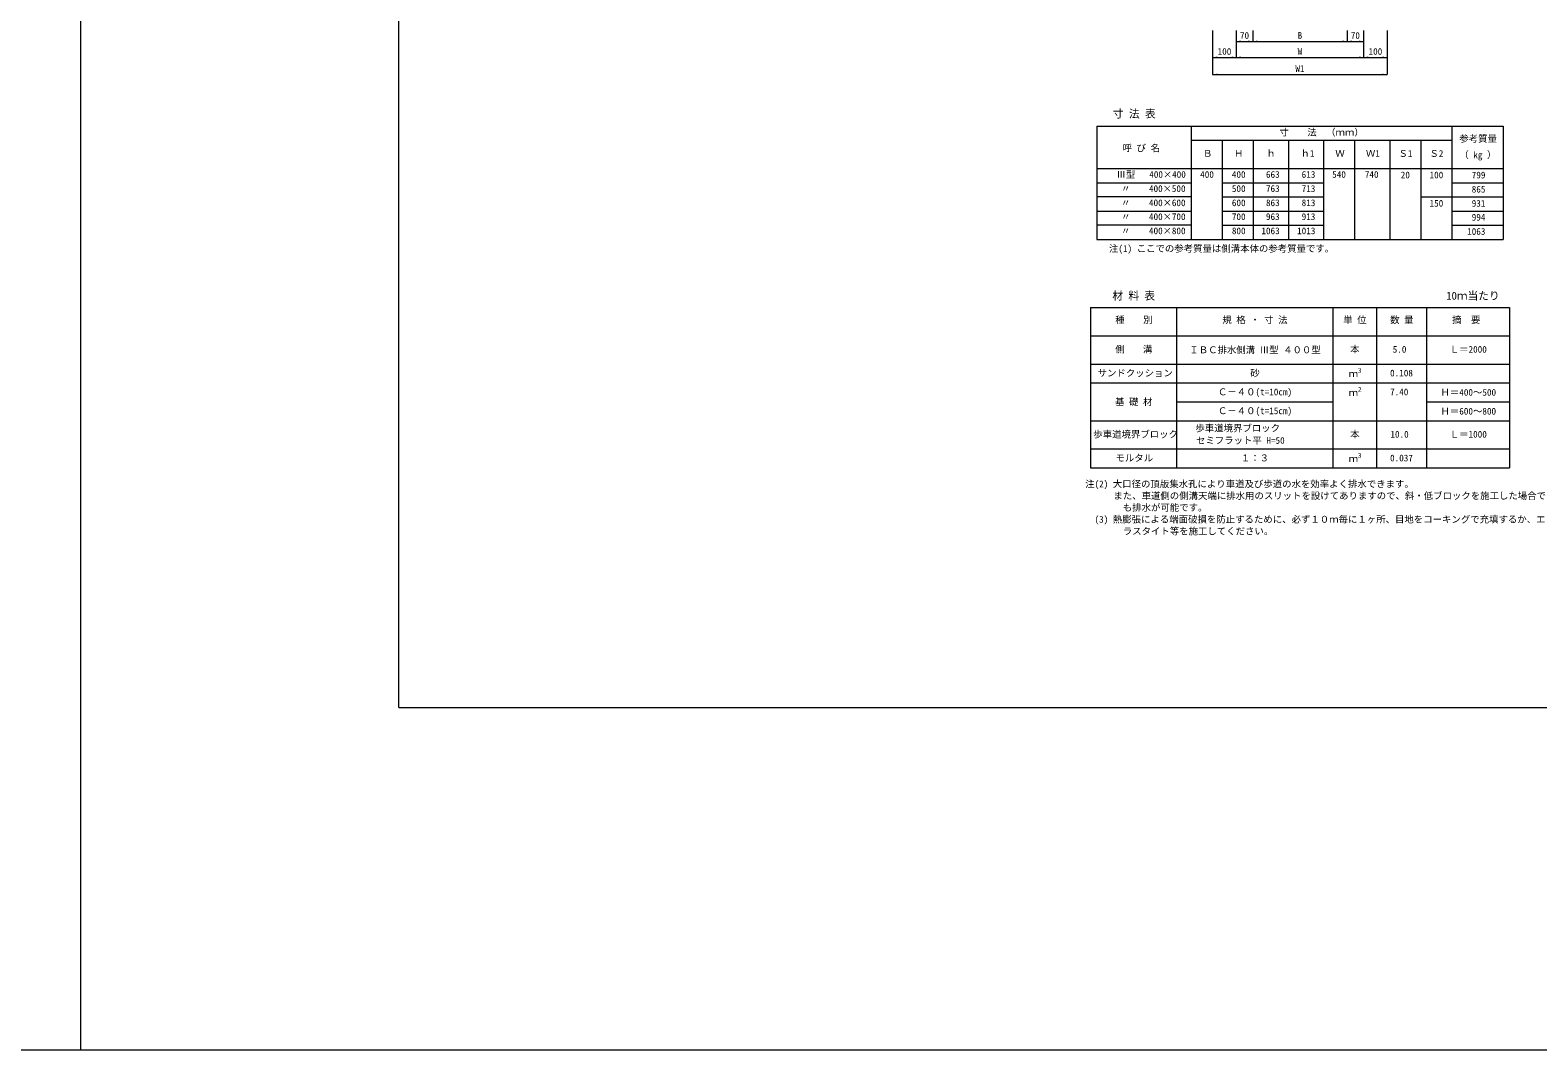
# Model space of a CAD drawing. Units: millimetres at full size. Extents: x 6872 to 78201, y -34623 to -7860.
# Drawn here: x 67290 to 73681, y -26354 to -22033 of the extents above; entities that cross this region are included whole.
import ezdxf
from ezdxf.enums import TextEntityAlignment as Align

# ---------------------------------------------------------------- set-up
doc = ezdxf.new("R2010")
doc.units = ezdxf.units.MM
doc.header["$LTSCALE"] = 16
for name, color, linetype, lineweight in [('0_2', 7, 'Continuous', 20), ('図枠', 1, 'Continuous', 20), ('寸法線', 7, 'Continuous', 9), ('枠', 5, 'Continuous', 5)]:
    doc.layers.add(name, color=color, linetype=linetype, lineweight=lineweight)
doc.styles.add('ＭＳ ゴシック', font='')
doc.styles.get('ＭＳ ゴシック').set_extended_font_data('MS Gothic')

# ---------------------------------------------------------------- blocks, each defined once
blk = doc.blocks.new('filled_arrow')
at = {"color": 0, "linetype": 'Continuous', "lineweight": -2}
blk.add_solid([(7.5, 1.25), (0, 0), (7.5, -1.25)], dxfattribs=at)

msp = doc.modelspace()

# ---------------------------------------------------------------- linework, layer by layer
at = {"layer": '0_2'}
for p, q in [((71811.82, -22439.26), (73533.68, -22439.26)), ((71811.82, -22439.26), (71811.82, -22919.26)), ((72211.82, -22439.26), (72211.82, -22919.26)), ((73316.88, -22439.26), (73316.88, -22919.26)), ((73316.88, -22439.26), (73316.88, -22919.26)), ((73533.68, -22439.26), (73533.68, -22919.26)), ((72211.82, -22499.26), (73316.88, -22499.26)), ((72343.07, -22499.26), (72343.07, -22919.26)), ((72474.32, -22499.26), (72474.32, -22919.26)), ((72623.73, -22499.26), (72623.73, -22919.26)), ((72773.13, -22499.26), (72773.13, -22919.26)), ((72904.38, -22499.26), (72904.38, -22919.26)), ((73054.38, -22499.26), (73054.38, -22919.26)), ((73185.63, -22499.26), (73185.63, -22919.26)), ((71811.82, -22619.26), (73533.68, -22619.26)), ((71811.82, -22619.26), (72319.09, -22619.26)), ((71811.82, -22679.26), (72211.82, -22679.26)), ((72343.07, -22679.26), (72773.13, -22679.26)), ((73316.88, -22679.26), (73533.68, -22679.26)), ((72211.82, -22739.26), (71811.82, -22739.26)), ((72343.07, -22739.26), (72773.13, -22739.26)), ((73185.63, -22739.26), (73533.68, -22739.26)), ((71811.82, -22799.26), (72211.82, -22799.26)), ((72343.07, -22799.26), (72773.13, -22799.26)), ((73316.88, -22799.26), (73533.68, -22799.26)), ((72211.82, -22859.26), (71811.82, -22859.26)), ((72343.07, -22859.26), (72773.13, -22859.26)), ((73316.88, -22859.26), (73533.68, -22859.26)), ((71811.82, -22919.26), (73533.68, -22919.26)), ((71785.13, -23207.65), (73561.35, -23207.65)), ((71785.13, -23207.65), (71785.13, -23887.65)), ((72151.16, -23887.65), (72151.16, -23207.65)), ((72813.5, -23887.65), (72813.5, -23207.65)), ((72998.06, -23887.65), (72998.06, -23207.65)), ((73211.35, -23887.65), (73211.35, -23207.65)), ((73561.35, -23207.65), (73561.35, -23887.65)), ((71785.13, -23327.65), (73561.35, -23327.65)), ((71785.13, -23447.65), (73561.35, -23447.65)), ((71785.13, -23527.65), (73561.35, -23527.65)), ((72151.16, -23607.65), (72813.5, -23607.65)), ((73211.35, -23607.65), (73561.35, -23607.65)), ((71785.13, -23687.65), (73561.35, -23687.65)), ((71785.13, -23807.65), (73561.35, -23807.65)), ((71785.13, -23887.65), (73561.35, -23887.65))]:
    msp.add_line(p, q, dxfattribs=at)
at = {"layer": '図枠'}
for p, q in [((67503.83, -8837.63), (67503.83, -26353.74)), ((56806.28, -26353.74), (78201.37, -26353.74))]:
    msp.add_line(p, q, dxfattribs=at)
at = {"layer": '寸法線'}
for p, q in [((72302.75, -22034.49), (72302.75, -22148.06)), ((72302.75, -22034.49), (72302.75, -22220.61)), ((72402.75, -22034.49), (72402.75, -22080.32)), ((72402.75, -22034.49), (72402.75, -22148.06)), ((72402.75, -22034.49), (72402.75, -22148.06)), ((72472.75, -22034.49), (72472.75, -22080.32)), ((72472.75, -22034.49), (72472.75, -22080.32)), ((72872.75, -22034.49), (72872.75, -22080.32)), ((72872.75, -22034.49), (72872.75, -22080.32)), ((72942.75, -22034.49), (72942.75, -22080.32)), ((72942.75, -22034.49), (72942.75, -22148.06)), ((72942.75, -22034.49), (72942.75, -22148.06)), ((73042.75, -22034.49), (73042.75, -22148.06)), ((73042.75, -22034.49), (73042.75, -22220.61)), ((72402.75, -22080.32), (72472.75, -22080.32)), ((72472.75, -22080.32), (72872.75, -22080.32)), ((72872.75, -22080.32), (72942.75, -22080.32)), ((72302.75, -22148.06), (72402.75, -22148.06)), ((72402.75, -22148.06), (72942.75, -22148.06)), ((72942.75, -22148.06), (73042.75, -22148.06)), ((72302.75, -22220.61), (73042.75, -22220.61))]:
    msp.add_line(p, q, dxfattribs=at)
at = {"layer": '枠', "lineweight": 20}
for q in [(68852.6, -19388.53), (76852.6, -24902.82)]:
    msp.add_line((68852.6, -24902.82), q, dxfattribs=at)

# ---------------------------------------------------------------- block references
at = {"layer": '寸法線', "xscale": 2.67, "yscale": 2.67}
for p in [(72402.75, -22080.32), (72472.75, -22080.32), (72872.75, -22080.32), (72302.75, -22148.06), (72402.75, -22148.06), (72942.75, -22148.06), (72302.75, -22220.61)]:
    msp.add_blockref('filled_arrow', p, dxfattribs=at)
at = {"layer": '寸法線', "xscale": 2.67, "yscale": 2.67, "rotation": 180}
for p in [(72472.75, -22080.32), (72872.75, -22080.32), (72942.75, -22080.32), (72402.75, -22148.06), (72942.75, -22148.06), (73042.75, -22148.06), (73042.75, -22220.61)]:
    msp.add_blockref('filled_arrow', p, dxfattribs=at)

# ---------------------------------------------------------------- texts
at = {"layer": '0_2', "style": 'ＭＳ ゴシック'}
for s, height, p in [('寸 法 表', 33.23, (71879.8, -22413.57)), ('参考質量', 28.48, (73348.36, -22515.18)), ('呼 び 名', 28.48, (71921.08, -22555.25)), ('Ｂ', 28.48, (72261.59, -22577.92)), ('Ｈ', 28.48, (72393.06, -22577.92)), ('ｈ', 28.48, (72530.41, -22577.92)), ('ｈ1', 28.48, (72675.29, -22577.92)), ('Ｗ', 28.48, (72822.67, -22577.92)), ('Ｗ1', 28.48, (72952.4, -22577.92)), ('（ kg ）', 28.48, (73348.36, -22584.08)), ('\u3000Ⅲ型 \u3000400×400', 28.48, (71855.1, -22667.08)), ('400', 28.48, (72249.88, -22667.08)), ('400', 28.48, (72384.21, -22667.08)), (' 663', 28.48, (72509.39, -22667.08)), (' 613', 28.48, (72660.74, -22667.08)), ('540', 28.48, (72809.42, -22667.08)), ('740', 28.48, (72947.85, -22667.08)), ('20', 28.48, (73100.09, -22669.32)), ('100', 28.48, (73222.22, -22669.32)), (' 799', 28.48, (73381.62, -22669.59)), ('\u3000 〃\u3000  400×500', 28.48, (71855.1, -22727.08)), ('\u3000 〃\u3000  400×600', 28.48, (71855.1, -22787.08)), ('500', 28.48, (72384.21, -22727.08)), ('600', 28.48, (72384.21, -22787.08)), (' 863', 28.48, (72509.39, -22787.08)), (' 763', 28.48, (72509.39, -22727.08)), (' 813', 28.48, (72660.74, -22787.08)), (' 713', 28.48, (72660.74, -22727.08)), ('150', 28.48, (73222.22, -22789.32)), (' 865', 28.48, (73381.62, -22729.59)), (' 931', 28.48, (73381.62, -22789.59)), ('\u3000 〃\u3000  400×700', 28.48, (71855.1, -22845.96)), ('700', 28.48, (72384.21, -22845.96)), (' 963', 28.48, (72509.39, -22845.96)), (' 913', 28.48, (72660.74, -22845.96)), (' 994', 28.48, (73381.62, -22848.48)), ('\u3000 〃\u3000  400×800', 28.48, (71855.1, -22905.97)), ('800', 28.48, (72384.21, -22905.97)), ('1063', 28.48, (72509.39, -22905.97)), ('1013', 28.48, (72660.74, -22905.97)), ('1063', 28.48, (73381.62, -22908.48)), ('注(1) ここでの参考質量は側溝本体の参考質量です。', 28.48, (71863.25, -22981.13)), ('材 料 表', 33.23, (71877.39, -23184.9)), ('10ｍ当たり', 33.23, (73292.84, -23184.9)), ('種 \u3000 別', 28.48, (71889.85, -23283.32)), ('摘\u3000要', 28.48, (73317.77, -23283.32)), ('側    溝', 28.48, (71889.85, -23408.12)), ('サンドクッション', 28.48, (71814.94, -23508.67)), ('ｍ', 28.48, (72879.56, -23511.75)), ('3', 19.94, (72918.41, -23490.75)), (' 0.108', 28.48, (73035.47, -23508.67)), ('ｍ', 28.48, (72879.56, -23591.75)), ('2', 19.94, (72918.41, -23570.75)), (' 7.40', 28.48, (73035.47, -23588.67)), ('歩車道境界ブロック', 28.48, (72229.6, -23742.17)), ('歩車道境界ブロック', 28.48, (71796.79, -23768.12)), ('セミフラット平 H=50', 28.48, (72232.09, -23794.12)), ('モルタル', 28.48, (71890.74, -23868.68)), ('3', 19.94, (72918.41, -23850.75)), (' 0.037', 28.48, (73035.47, -23868.68)), ('ｍ', 28.48, (72879.56, -23871.75))]:
    msp.add_text(s, height=height, dxfattribs=at).set_placement(p, align=Align.BOTTOM_LEFT)
for s, p in [('寸\u3000  法\u3000（ｍｍ）', (72764.34, -22488.69)), ('Ｓ1', (73120, -22578.41)), ('Ｓ2', (73251.25, -22578.41)), ('規 格 ・ 寸 法', (72482.08, -23283.32)), ('単 位', (72905.78, -23283.32)), ('数 量', (73104.7, -23283.32)), ('本', (72905.78, -23408.12)), (' 5.0  ', (73104.7, -23408.12)), ('Ｌ＝2000', (73386.35, -23408.12)), ('砂', (72482.16, -23508.67)), ('Ｃ－４０(t=10cm)', (72482.16, -23588.67)), ('Ｃ－４０(t=15cm)', (72482.16, -23668.68)), ('本', (72905.78, -23768.12)), ('10.0 ', (73104.7, -23768.12)), ('Ｌ＝1000', (73386.35, -23768.12)), ('１：３', (72482.16, -23868.68))]:
    msp.add_text(s, height=28.48, dxfattribs=at).set_placement(p, align=Align.BOTTOM_CENTER)
for s, p in [('ＩＢＣ排水側溝 Ⅲ型 ４００型', (72482.33, -23387.65)), ('Ｈ＝400～500', (73386.35, -23567.65)), ('基 礎 材', (71968.15, -23607.65)), ('Ｈ＝600～800', (73386.35, -23647.66))]:
    msp.add_text(s, height=28.48, dxfattribs=at).set_placement(p, align=Align.MIDDLE_CENTER)
for s, p in [('注(2) 大口径の頂版集水孔により車道及び歩道の水を効率よく排水できます。', (71762.21, -23941.65)), ('\u3000\u3000\u3000また、車道側の側溝天端に排水用のスリットを設けてありますので、斜・低ブロックを施工した場合で', (71762.21, -23991.65)), ('\u3000(3) 熱膨張による端面破損を防止するために、必ず１０ｍ毎に１ヶ所、目地をコーキングで充填するか、エ', (71762.21, -24091.65)), ('\u3000\u3000\u3000\u3000も排水が可能です。', (71762.21, -24041.65)), ('\u3000\u3000\u3000\u3000ラスタイト等を施工してください。', (71762.21, -24141.65))]:
    msp.add_text(s, height=28.48, dxfattribs=at).set_placement(p, align=Align.TOP_LEFT)
at = {"layer": '寸法線', "style": 'ＭＳ ゴシック'}
for s, p in [('70', (72437.75, -22055.32)), ('B', (72672.75, -22055.32)), ('70', (72907.75, -22055.32)), ('100', (72352.75, -22123.06)), ('W', (72672.75, -22123.06)), ('100', (72992.75, -22123.06)), ('W1', (72672.75, -22195.61))]:
    msp.add_text(s, height=28.48, dxfattribs=at).set_placement(p, align=Align.MIDDLE_CENTER)

doc.saveas('drawing.dxf')
